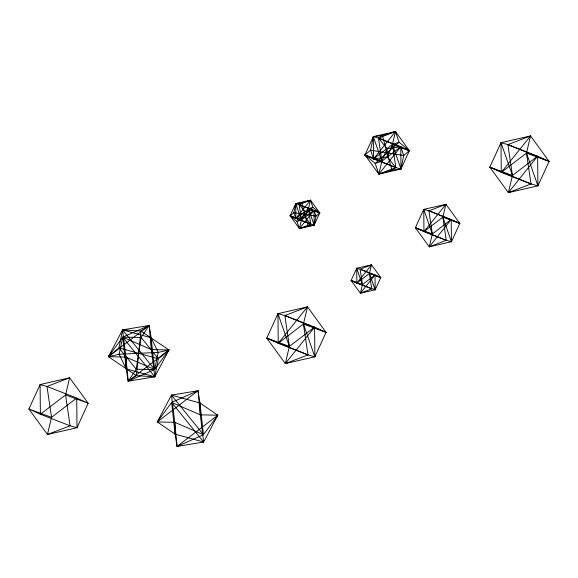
<?xml version="1.0" encoding="UTF-8"?>
<svg xmlns="http://www.w3.org/2000/svg" width="578" height="578" viewBox="0 0 578 578"><rect width="100%" height="100%" fill="white"/><g stroke="black" fill="none" stroke-linecap="round" stroke-linejoin="round"><path stroke-width="0.87" d="M122.572 329.865L118.967 347.877L108.404 356.698L136.394 375.628L154.767 376.798L168.935 349.965L140.945 331.035L122.572 329.865L108.404 356.698L125.932 357.067L154.586 369.486L168.935 349.965L151.4 349.596L122.746 337.176L108.404 356.698L119.126 354.256L158.213 352.407L168.935 349.965L158.365 358.786L154.767 376.798L128.193 381.191L126.221 368.894L122.746 337.176L149.146 325.472L151.111 337.769L154.586 369.486L128.193 381.191L125.932 357.067L122.572 329.865L149.146 325.472L151.4 349.596L154.767 376.798L126.221 368.894L119.126 354.256L122.746 337.176L141.097 337.415L158.365 358.786L118.967 347.877L136.235 369.248L154.586 369.486L158.213 352.407L151.111 337.769L122.572 329.865L154.586 369.486M295.719 203.601L293.899 212.617L295.864 218.441L314.172 225.174L319.764 212.95L310.494 200.212L295.719 203.601L290.12 215.818L299.397 228.563L314.172 225.174L315.985 216.15L314.027 210.334L295.719 203.601L295.864 218.441L305.011 217.147L310.726 224.221L308.096 225.984L299.397 228.563L296.984 221.453L290.12 215.818L293.899 212.617L315.985 216.15L319.764 212.95L312.9 207.314L310.494 200.212L301.788 202.784L295.719 203.601L301.441 219.98L299.397 228.563L310.726 224.221L308.45 208.788L310.494 200.212L299.166 204.554L301.441 219.98L296.984 221.453L312.9 207.314L308.45 208.788L295.864 218.441L290.12 215.818L301.441 219.98L314.027 210.334L319.764 212.95L308.45 208.788L305.011 217.147L304.873 211.62L299.166 204.554L301.788 202.784L308.096 225.984L314.172 225.174L314.027 210.334L304.873 211.62L301.441 219.98M373.316 136.654L370.585 150.186L373.533 158.914L395.822 167.584L400.995 169.014L409.39 150.685L395.475 131.567L373.316 136.654L364.92 154.983L378.836 174.101L400.995 169.014L403.719 155.482L400.778 146.754L378.482 138.084L373.316 136.654L373.533 158.914L387.253 156.978L395.822 167.584L391.884 170.228L378.836 174.101L375.216 163.437L364.92 154.983L370.585 150.186L403.719 155.482L409.39 150.685L399.095 142.231L395.475 131.567L382.426 135.433L373.316 136.654L381.892 161.226L378.836 174.101L395.822 167.584L392.411 144.442L395.475 131.567L378.482 138.084L381.892 161.226L375.216 163.437L399.095 142.231L392.411 144.442L373.533 158.914L364.92 154.983L381.892 161.226L400.778 146.754L409.39 150.685L392.411 144.442L387.253 156.978L387.05 148.691L378.482 138.084L382.426 135.433L391.884 170.228L400.995 169.014L400.778 146.754L387.05 148.691L381.892 161.226M285.315 363.584L289.397 346.417L284.853 315.559L277.953 313.652L266.761 338.094L285.315 363.584L314.865 356.799L326.05 332.357L307.503 306.875L277.953 313.652L278.242 343.332L307.966 354.892L314.865 356.799L314.577 327.119L284.853 315.559L307.503 306.875L303.421 324.034L307.966 354.892L285.315 363.584L314.577 327.119L326.05 332.357L303.421 324.034L278.242 343.332L266.761 338.094L289.397 346.417L314.577 327.119M360.383 293.212L362.428 284.629L360.152 269.204L356.705 268.25L351.113 280.467L360.383 293.212L375.158 289.816L380.757 277.599L371.481 264.854L356.705 268.25L356.85 283.083L375.158 289.816L375.014 274.984L360.152 269.204L371.481 264.854L369.436 273.437L371.712 288.863L360.383 293.212L375.014 274.984L380.757 277.599L369.436 273.437L356.85 283.083L351.113 280.467L362.428 284.629L375.014 274.984M429.266 246.835L432.33 233.96L428.919 210.818L423.746 209.388L415.358 227.718L429.266 246.835L451.432 241.749L459.821 223.419L445.913 204.301L423.746 209.388L423.963 231.648L446.259 240.318L451.432 241.749L451.216 219.488L428.919 210.818L445.913 204.301L442.849 217.176L446.259 240.318L429.266 246.835L451.216 219.488L459.821 223.419L442.849 217.176L423.963 231.648L415.358 227.718L432.33 233.96L451.216 219.488M508.358 192.633L512.44 175.474L507.896 144.616L501.003 142.708L489.812 167.15L508.358 192.633L537.908 185.856L549.1 161.414L530.553 135.924L501.003 142.708L501.292 172.381L531.016 183.941L537.908 185.856L537.619 156.176L507.896 144.616L530.553 135.924L526.471 153.091L531.016 183.941L508.358 192.633L537.619 156.176L549.1 161.414L526.471 153.091L501.292 172.381L489.812 167.15L512.44 175.474L537.619 156.176M157.281 421.94L171.449 395.106L198.023 390.721L199.988 403.01L203.463 434.735L177.07 446.433L175.098 434.136L171.623 402.418L198.023 390.721L200.277 414.838L203.644 442.04L177.07 446.433L174.809 422.308L171.449 395.106L199.988 403.01L217.805 415.206L203.644 442.04L175.098 434.136L157.281 421.94L171.623 402.418L200.277 414.838L217.805 415.206L203.463 434.735L174.809 422.308L157.281 421.94L198.023 390.721M149.146 325.472L141.097 337.415L136.235 369.248L128.193 381.191L136.394 375.628L140.945 331.035L149.146 325.472L108.404 356.698M295.864 218.441L310.494 200.212M299.397 228.563L314.027 210.334M373.533 158.914L395.475 131.567M378.836 174.101L400.778 146.754M278.242 343.332L307.503 306.875M356.85 283.083L371.481 264.854M423.963 231.648L445.913 204.301M501.292 172.381L530.553 135.924M128.193 381.191L168.935 349.965M177.07 446.433L217.805 415.206M507.896 144.616L549.1 161.414M489.812 167.15L531.016 183.941M378.482 138.084L409.39 150.685M364.92 154.983L395.822 167.584M428.919 210.818L459.821 223.419M415.358 227.718L446.259 240.318M299.166 204.554L319.764 212.95M290.12 215.818L310.726 224.221M360.152 269.204L380.757 277.599M351.113 280.467L371.712 288.863M284.853 315.559L326.05 332.357M266.761 338.094L307.966 354.892M171.449 395.106L203.463 434.735M122.746 337.176L154.767 376.798M171.623 402.418L203.644 442.04M526.471 153.091L537.908 185.856M501.003 142.708L512.44 175.474M442.849 217.176L451.432 241.749M423.746 209.388L432.33 233.96M392.411 144.442L400.995 169.014M369.436 273.437L375.158 289.816M356.705 268.25L362.428 284.629M308.45 208.788L314.172 225.174M303.421 324.034L314.865 356.799M277.953 313.652L289.397 346.417M199.988 403.01L200.277 414.838M174.809 422.308L175.098 434.136M151.111 337.769L151.4 349.596M125.932 357.067L126.221 368.894M51.529 417.33L47.447 434.497L76.997 427.713L88.188 403.271L69.642 377.788L40.092 384.565L28.9 409.007L47.447 434.497L70.104 425.805L76.997 427.713L76.708 398.032L46.984 386.472L40.092 384.565L40.381 414.245L70.104 425.805L65.56 394.947L69.642 377.788L46.984 386.472L51.529 417.33L28.9 409.007L40.381 414.245L65.56 394.947L88.188 403.271L76.708 398.032L51.529 417.33"/></g></svg>
